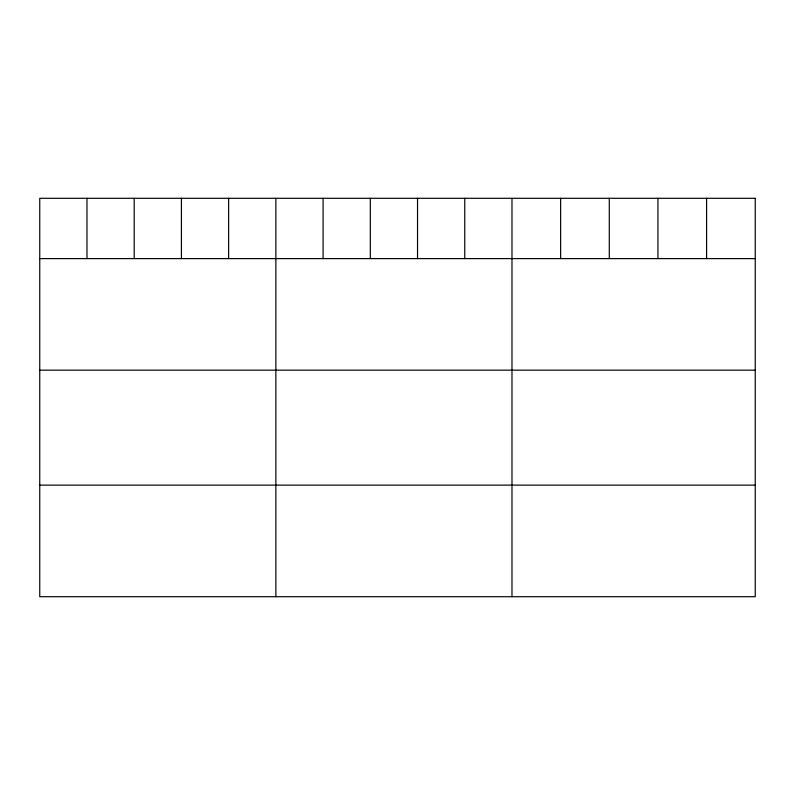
<?xml version="1.0" encoding="UTF-8"?>
<svg xmlns="http://www.w3.org/2000/svg" width="795" height="795" viewBox="0 0 795 795"><rect width="100%" height="100%" fill="white"/><g stroke="black" fill="none" stroke-linecap="round" stroke-linejoin="round"><path stroke-width="1.19" d="M39.75 258.604L755.25 258.604M39.75 370.172L755.25 370.172M39.75 485.129L755.25 485.129M706.596 198.293L706.596 258.604M657.942 198.293L657.942 258.604M609.288 198.293L609.288 258.604M560.634 198.293L560.634 258.604M511.98 198.293L511.98 596.707M464.757 198.293L464.757 258.604M417.534 198.293L417.534 258.604M370.311 198.293L370.311 258.604M323.088 198.293L323.088 258.604M275.865 198.293L275.865 596.707M228.642 198.293L228.642 258.604M181.419 198.293L181.419 258.604M134.196 198.293L134.196 258.604M86.973 198.293L86.973 258.604M755.25 198.293L39.75 198.293L39.75 596.707L755.25 596.707L755.25 198.293"/></g></svg>
